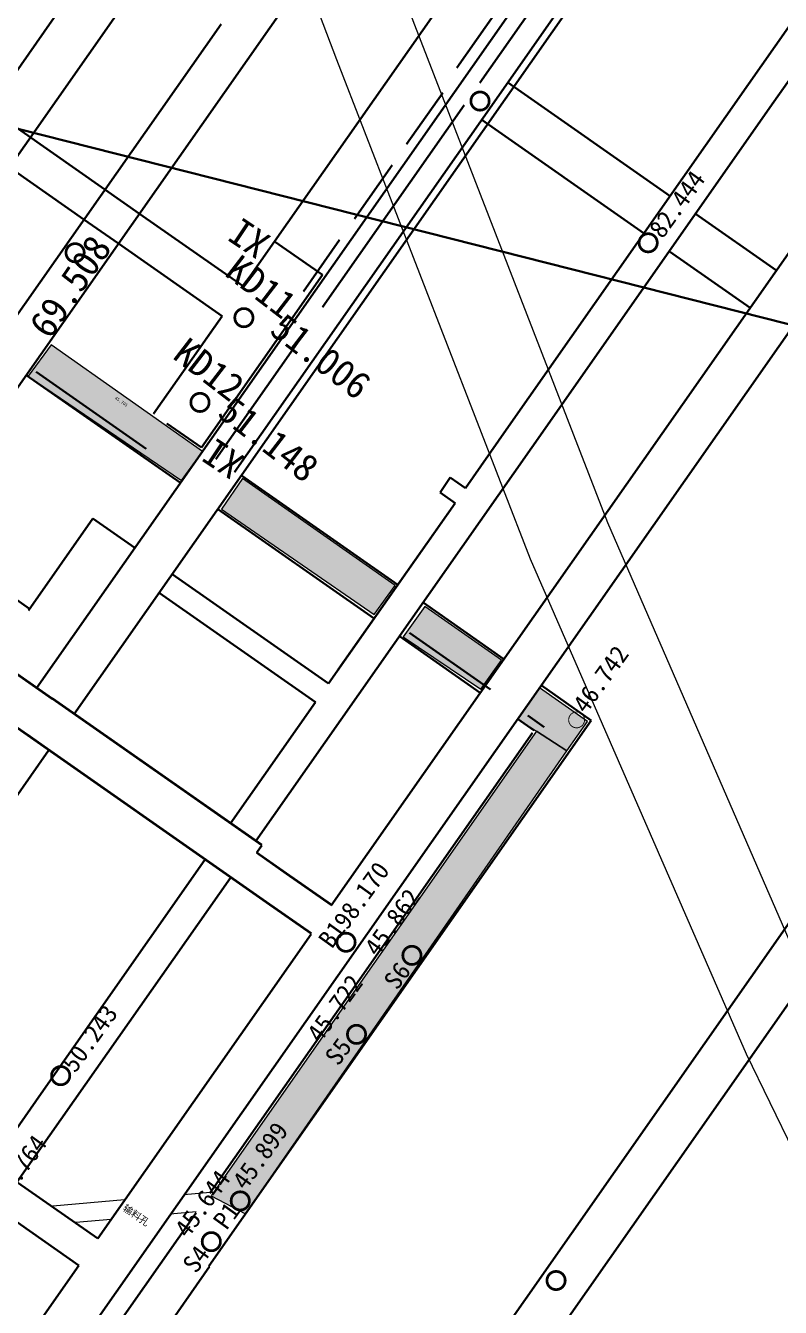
# Model space of a CAD drawing. Header units: inches. Extents: x 36473197 to 36486087, y 3899343 to 3911260.
# Drawn here: x 36482140.6 to 36482223.3, y 3903318.2 to 3903458.7 of the extents above; entities that cross this region are included whole.
import ezdxf

# ---------------------------------------------------------------- set-up
doc = ezdxf.new("R2010")
doc.units = ezdxf.units.IN
doc.header["$MEASUREMENT"] = 0
doc.linetypes.add('虚线', pattern=[0.0045, 0.00175, -0.001, 0.00175])
doc.layers.get('0').update_dxf_attribs({"lineweight": 0})
doc.layers.get('Defpoints').update_dxf_attribs({"lineweight": 0})
for name, color, linetype, lineweight in [('4煤底板等值线', 7, 'Continuous', 0), ('公路', 7, 'Continuous', 0), ('四盘区辅运巷', 7, 'Continuous', 0), ('导线点', 7, 'Continuous', 0), ('水仓', 7, 'Continuous', 0), ('西区开拓设计', 7, 'Continuous', 0)]:
    doc.layers.add(name, color=color, linetype=linetype, lineweight=lineweight)
doc.layers.add('保护煤柱', color=7, linetype='Continuous', lineweight=0, true_color=0xff0042)
doc.layers.add('巷道1', color=7, linetype='Continuous', lineweight=0, true_color=0x2d2d2d)
doc.styles.add('仿宋', font='simfang.ttf')
doc.styles.add('黑体', font='simhei.ttf')
doc.linetypes.add('保护煤柱', pattern='A,0.0195,-0.001,[6,西北矿业高家堡煤矿2022年采掘接续图(2022.8.14).shx,S=1.01575e-06,R=0,X=0,Y=0],0.0195', length=0.04)
doc.dimstyles.get("Standard").update_dxf_attribs({"dimtxt": 30, "dimasz": 20, "dimexe": 0.18, "dimexo": 0.0625, "dimgap": 0.09, "dimtad": 1, "dimdec": 0, "dimzin": 0, "dimdsep": 46, "dimtxsty": '仿宋', "dimcen": 0.09, "dimclrd": 150, "dimclre": 150, "dimadec": 0, "dimazin": 0, "dimtfac": 1, "dimtdec": 0, "dimtofl": 0, "dimtmove": 0, "dimatfit": 3, "dimfxl": 1, "dimtolj": 1, "dimtzin": 0, "dimlwd": 0, "dimarcsym": 0})

# ---------------------------------------------------------------- blocks, each defined once
blk = doc.blocks.new('临时经纬仪导线点_1')
at = {"color": 7, "const_width": 0.3}
blk.add_lwpolyline([(1, 0), (0.97, 0.26), (0.87, 0.5), (0.71, 0.71), (0.5, 0.87), (0.26, 0.97), (0, 1), (-0.26, 0.97), (-0.5, 0.87), (-0.71, 0.71), (-0.87, 0.5), (-0.97, 0.26), (-1, 0), (-0.97, -0.26), (-0.87, -0.5), (-0.71, -0.71), (-0.5, -0.87), (-0.26, -0.97), (0, -1), (0.26, -0.97), (0.5, -0.87), (0.71, -0.71), (0.87, -0.5), (0.97, -0.26), (1, 0)], dxfattribs=at)
blk = doc.blocks.new('临时经纬仪导线点')
at = {"color": 0, "const_width": 0.3}
blk.add_lwpolyline([(1, 0), (0.97, 0.26), (0.87, 0.5), (0.71, 0.71), (0.5, 0.87), (0.26, 0.97), (0, 1), (-0.26, 0.97), (-0.5, 0.87), (-0.71, 0.71), (-0.87, 0.5), (-0.97, 0.26), (-1, 0), (-0.97, -0.26), (-0.87, -0.5), (-0.71, -0.71), (-0.5, -0.87), (-0.26, -0.97), (0, -1), (0.26, -0.97), (0.5, -0.87), (0.71, -0.71), (0.87, -0.5), (0.97, -0.26), (1, 0)], dxfattribs=at)
blk = doc.blocks.new('*D205')
at = {"layer": 'Defpoints', "color": 0, "transparency": 16777216}
for p in [(36485936.09, 3904772.87), (36482207.75, 3899448.44), (36482358.83, 3899342.66)]:
    blk.add_point(p, dxfattribs=at)
at = {"layer": '四盘区辅运巷', "color": 150, "lineweight": -2, "transparency": 16777216}
for p, q in [((36485936.14, 3904772.84), (36486087.31, 3904666.98)), ((36482207.81, 3899448.41), (36482358.98, 3899342.55))]:
    blk.add_line(p, q, dxfattribs=at)
at = {"layer": '四盘区辅运巷', "color": 150, "lineweight": 0, "transparency": 16777216}
blk.add_line((36486075.69, 3904650.7), (36482370.3, 3899359.04), dxfattribs=at)
at = {"layer": '四盘区辅运巷', "color": 150, "transparency": 16777216}
for points in [[(36486072.96, 3904652.61), (36486078.42, 3904648.79), (36486087.16, 3904667.08)], [(36482367.57, 3899360.95), (36482373.03, 3899357.13), (36482358.83, 3899342.66)]]:
    blk.add_solid(points, dxfattribs=at)
at = {"layer": '四盘区辅运巷', "color": 0, "transparency": 16777216, "insert": (36484210.49, 3902013.62), "char_height": 30, "attachment_point": 5, "rotation": 54.9991, "style": '仿宋'}
blk.add_mtext('\\A1;650', dxfattribs=at)

msp = doc.modelspace()

# ---------------------------------------------------------------- hatches: boundary and pattern name
at = {"layer": '水仓', "true_color": 0xbfff00}
for points in [[(36482143.4, 3903423.68), (36482140.89, 3903420.24), (36482157.71, 3903408.81), (36482159.98, 3903411.99)], [(36482164.36, 3903409.02), (36482162.06, 3903405.69), (36482178.81, 3903394.11), (36482181.09, 3903397.3)], [(36482184.37, 3903395), (36482181.99, 3903391.69), (36482190.47, 3903385.94), (36482192.75, 3903389.13)], [(36482196.9, 3903386.07), (36482194.52, 3903382.68), (36482199.9, 3903379.19), (36482202.18, 3903382.38)], [(36482196.57, 3903381.35), (36482160.95, 3903330.37), (36482164.72, 3903328.43), (36482199.9, 3903379.19)]]:
    msp.add_hatch(color=60, dxfattribs=at).paths.add_polyline_path(points, flags=17)

# ---------------------------------------------------------------- linework, layer by layer
at = {"layer": '4煤底板等值线', "color": 7, "linetype": 'Continuous', "lineweight": 0, "flags": 128}
msp.add_lwpolyline([(36482160.69, 3903322.68), (36482160.78, 3903322.63)], dxfattribs=at)
at = {"layer": '保护煤柱', "color": 1, "linetype": '保护煤柱', "lineweight": 30, "ltscale": 3750, "true_color": 0xff0000, "flags": 128}
msp.add_lwpolyline([(36482647.76, 3902060.56), (36482909, 3902378.83), (36482956.41, 3902506), (36482967.2, 3902803.66), (36482651.34, 3903218.03), (36482471.44, 3903320.2), (36482308.23, 3903404.63), (36482047.72, 3903470.73), (36481910.21, 3903412.08), (36481645.42, 3902905.61), (36481168.13, 3902890.49)], dxfattribs=at)
at = {"layer": '公路', "color": 8, "linetype": 'Continuous', "lineweight": 9, "true_color": 0x808080, "flags": 128}
for points in [[(36482309.29, 3903225.58), (36482300.55, 3903233.5), (36482296.31, 3903237.59), (36482292.17, 3903241.77), (36482284.33, 3903250.48), (36482280.1, 3903255.93), (36482276.09, 3903261.56), (36482268.54, 3903273.19), (36482261.44, 3903285.17), (36482254.65, 3903297.37), (36482240.86, 3903323.48), (36482227.93, 3903350.06), (36482204.4, 3903404.19), (36482183.25, 3903458.76), (36482162.61, 3903513.01), (36482154.61, 3903530.79), (36482146.58, 3903548.5)], [(36482312.29, 3903210.91), (36482302.93, 3903218.77), (36482293.88, 3903226.97), (36482289.49, 3903231.2), (36482285.21, 3903235.53), (36482277.09, 3903244.55), (36482272.72, 3903250.19), (36482268.57, 3903256.01), (36482260.76, 3903268.03), (36482253.42, 3903280.41), (36482246.4, 3903293.04), (36482232.56, 3903319.24), (36482219.58, 3903345.91), (36482195.94, 3903400.21), (36482174.72, 3903454.94), (36482154.07, 3903509.36), (36482146.05, 3903527.2), (36482138, 3903544.99)]]:
    msp.add_lwpolyline(points, dxfattribs=at)
at = {"layer": '导线点', "color": 30, "linetype": 'Continuous', "lineweight": 5, "true_color": 0xff8000}
for p, q in [((36482157.96, 3903330.54), (36482160.82, 3903330.79)), ((36482157.96, 3903330.54), (36482160.82, 3903330.79)), ((36482143.59, 3903329.28), (36482151.46, 3903329.97)), ((36482143.59, 3903329.28), (36482151.46, 3903329.97)), ((36482146.13, 3903327.5), (36482149.96, 3903327.83)), ((36482146.13, 3903327.5), (36482149.96, 3903327.83)), ((36482156.46, 3903328.4), (36482159.32, 3903328.65)), ((36482156.46, 3903328.4), (36482159.32, 3903328.65))]:
    msp.add_line(p, q, dxfattribs=at)
at = {"layer": '导线点', "color": 7, "linetype": 'Continuous', "lineweight": 5, "flags": 128}
for points in [[(36482112.97, 3903406.24), (36482143.54, 3903384.83)], [(36482113, 3903406.36), (36482143.57, 3903384.95)], [(36482113, 3903406.36), (36482143.57, 3903384.95)], [(36482166.98, 3903362.52), (36482110.2, 3903402.28)], [(36482167.01, 3903362.63), (36482110.22, 3903402.39)], [(36482167.01, 3903362.63), (36482110.22, 3903402.39)], [(36482166.48, 3903368.77), (36482143.54, 3903384.83)], [(36482166.5, 3903368.89), (36482143.57, 3903384.95)], [(36482166.5, 3903368.89), (36482143.57, 3903384.95)], [(36482144.89, 3903378.12), (36482140.79, 3903380.99)], [(36482166.48, 3903368.77), (36482165.9, 3903367.95)], [(36482166.5, 3903368.89), (36482165.93, 3903368.07)], [(36482166.5, 3903368.89), (36482165.93, 3903368.07)], [(36482169.18, 3903365.66), (36482165.9, 3903367.95)], [(36482169.21, 3903365.78), (36482165.93, 3903368.07)], [(36482169.21, 3903365.78), (36482165.93, 3903368.07)], [(36482174.09, 3903362.22), (36482169.18, 3903365.66)], [(36482174.12, 3903362.34), (36482169.21, 3903365.78)], [(36482174.12, 3903362.34), (36482169.21, 3903365.78)], [(36482171.92, 3903359.19), (36482167.01, 3903362.63)], [(36482171.92, 3903359.19), (36482167.01, 3903362.63)], [(36482171.89, 3903359.07), (36482166.98, 3903362.52)]]:
    msp.add_lwpolyline(points, dxfattribs=at)
at = {"layer": '导线点', "color": 7, "const_width": 0.1}
msp.add_lwpolyline([(36482201.85, 3903382.57, -1), (36482200.11, 3903382.57, -1), (36482201.85, 3903382.57)], format="xyb", dxfattribs=at)
at = {"layer": '巷道1', "color": 7, "linetype": 'Continuous', "lineweight": 30}
for p, q in [((36482135.72, 3903448.14, -0.2), (36482181.16, 3903513.05, -0.2)), ((36482218.53, 3903486.88, -0.2), (36482145.91, 3903383.17, -0.2)), ((36482247.29, 3903466.75, -0.2), (36482174.09, 3903362.22, -0.2)), ((36482251.38, 3903463.88, -0.2), (36482108.99, 3903260.52, -0.2)), ((36482224.18, 3903458.51, -0.2), (36482219.81, 3903452.27, -0.2)), ((36482226.97, 3903456.56, -0.2), (36482222.6, 3903450.32, -0.2)), ((36482143.14, 3903379.21, -0.2), (36482119.76, 3903345.82, -0.2)), ((36482171.89, 3903359.07, -0.2), (36482148.52, 3903325.69, -0.2)), ((36482130.07, 3903338.61, -0.2), (36482148.52, 3903325.69, -0.2)), ((36482128, 3903335.66, -0.2), (36482146.45, 3903322.74, -0.2)), ((36482128, 3903335.66), (36482146.45, 3903322.74)), ((36482146.45, 3903322.74, -0.2), (36482131.71, 3903301.69, -0.2))]:
    msp.add_line(p, q, dxfattribs=at)
at = {"layer": '巷道1', "color": 30, "linetype": 'Continuous', "lineweight": 30, "true_color": 0xff8000}
for p, q in [((36482124.93, 3903397.86, -0.2), (36482184.44, 3903482.85, -0.2)), ((36482121.14, 3903400.52, -0.2), (36482162.03, 3903458.87, -0.2)), ((36482125.33, 3903457.5), (36482149.31, 3903440.71)), ((36482123.04, 3903454.22), (36482147.01, 3903437.44)), ((36482219.81, 3903452.27, -0.2), (36482193.28, 3903414.38, -0.2)), ((36482222.6, 3903450.32, -0.2), (36482196.06, 3903412.42, -0.2)), ((36482176.63, 3903437.5, -0.2), (36482180.76, 3903443.4, -0.2)), ((36482153.08, 3903438.07), (36482164.44, 3903430.12)), ((36482150.79, 3903434.79), (36482162.15, 3903426.84)), ((36482173.13, 3903431.36), (36482167.88, 3903435.03)), ((36482173.13, 3903431.36), (36482159.87, 3903412.44)), ((36482140.69, 3903420.37), (36482157.58, 3903408.55)), ((36482193.28, 3903414.38, -0.2), (36482188.81, 3903407.99, -0.2)), ((36482196.06, 3903412.42, -0.2), (36482165.82, 3903369.23, -0.2)), ((36482164.26, 3903409.37), (36482181.38, 3903397.38)), ((36482186.02, 3903407.5, -0.2), (36482187.14, 3903409.15, -0.2)), ((36482186.02, 3903407.5, -0.2), (36482187.14, 3903409.15, -0.2)), ((36482186.02, 3903407.5, -0.2), (36482187.14, 3903409.15, -0.2)), ((36482187.14, 3903409.15, -0.2), (36482188.81, 3903407.99, -0.2)), ((36482187.14, 3903409.15, -0.2), (36482188.81, 3903407.99, -0.2)), ((36482187.14, 3903409.15, -0.2), (36482188.81, 3903407.99, -0.2)), ((36482187.66, 3903406.35, -0.2), (36482173.8, 3903386.56, -0.2)), ((36482187.66, 3903406.35, -0.2), (36482174.87, 3903388.08, -0.2)), ((36482187.66, 3903406.35, -0.2), (36482186.02, 3903407.5, -0.2)), ((36482187.66, 3903406.35, -0.2), (36482186.02, 3903407.5, -0.2)), ((36482187.66, 3903406.35, -0.2), (36482186.02, 3903407.5, -0.2)), ((36482161.68, 3903405.68), (36482178.8, 3903393.69)), ((36482147.99, 3903404.64, -0.2), (36482140.93, 3903394.56, -0.2)), ((36482147.99, 3903404.64, -0.2), (36482152.59, 3903401.42, -0.2)), ((36482156.68, 3903398.55, -0.2), (36482173.8, 3903386.56, -0.2)), ((36482137.91, 3903396.96, -0.2), (36482141.06, 3903394.75, -0.2)), ((36482155.25, 3903396.5, -0.2), (36482172.37, 3903384.51, -0.2)), ((36482184.16, 3903395.43), (36482193.01, 3903389.23)), ((36482181.58, 3903391.74), (36482190.43, 3903385.55)), ((36482197.11, 3903386.36), (36482202.59, 3903382.52)), ((36482172.37, 3903384.51, -0.2), (36482163.04, 3903371.18, -0.2)), ((36482202.59, 3903382.52), (36482160.69, 3903322.68)), ((36482196.14, 3903381.15), (36482160.79, 3903330.67)), ((36482160.26, 3903367.22, -0.2), (36482142.33, 3903341.61, -0.2)), ((36482163.05, 3903365.27, -0.2), (36482139.67, 3903331.88, -0.2)), ((36482142.33, 3903341.61, -0.2), (36482136.89, 3903333.83, -0.2)), ((36482159.3, 3903328.53, -0.2), (36482142.02, 3903303.86, -0.2)), ((36482160.78, 3903322.63, -0.2), (36482145.79, 3903301.23, -0.2))]:
    msp.add_line(p, q, dxfattribs=at)
at = {"layer": '巷道1', "color": 30, "linetype": '虚线', "lineweight": 30, "ltscale": 2000, "true_color": 0xff8000}
msp.add_line((36482194.52, 3903382.68), (36482196.33, 3903381.42), dxfattribs=at)
at = {"layer": '巷道1', "color": 7, "linetype": 'Continuous', "lineweight": 30, "flags": 128}
for points in [[(36482112.97, 3903406.24), (36482185.59, 3903509.95)], [(36482141.82, 3903386.04), (36482214.44, 3903489.75)]]:
    msp.add_lwpolyline(points, dxfattribs=at)
at = {"layer": '巷道1', "color": 30, "linetype": 'Continuous', "lineweight": 30, "true_color": 0xff8000, "flags": 128}
for points in [[(36482149.31, 3903440.71), (36482153.08, 3903438.07)], [(36482147.01, 3903437.44), (36482150.79, 3903434.79)], [(36482167.88, 3903435.03), (36482164.44, 3903430.12)], [(36482162.15, 3903426.84), (36482154.63, 3903416.11)], [(36482162.15, 3903426.84), (36482160.4, 3903424.34)], [(36482159.87, 3903412.44), (36482156.1, 3903415.07)], [(36482264.42, 3903408.94), (36482174.78, 3903280.93)], [(36482254.58, 3903403.62), (36482170.68, 3903283.8)]]:
    msp.add_lwpolyline(points, dxfattribs=at)
at = {"layer": '巷道1', "color": 3, "linetype": 'Continuous', "lineweight": 30, "true_color": 0x00ff00, "flags": 128}
for points in [[(36482153.83, 3903412.3), (36482141.79, 3903420.73)], [(36482191.53, 3903385.9), (36482182.68, 3903392.1)], [(36482197.43, 3903381.78), (36482195.63, 3903383.04)]]:
    msp.add_lwpolyline(points, dxfattribs=at)
at = {"layer": '水仓', "color": 40, "true_color": 0xffc000}
for points in [[(36482143.4, 3903423.68), (36482140.89, 3903420.24), (36482157.71, 3903408.81), (36482159.98, 3903411.99), (36482143.4, 3903423.68)], [(36482164.36, 3903409.02), (36482162.06, 3903405.69), (36482178.81, 3903394.11), (36482181.09, 3903397.3), (36482164.36, 3903409.02)], [(36482184.37, 3903395), (36482181.99, 3903391.69), (36482190.47, 3903385.94), (36482192.75, 3903389.13), (36482184.37, 3903395)], [(36482196.9, 3903386.07), (36482194.52, 3903382.68), (36482199.9, 3903379.19), (36482202.18, 3903382.38), (36482196.9, 3903386.07)], [(36482196.57, 3903381.35), (36482160.95, 3903330.37), (36482164.72, 3903328.43), (36482199.9, 3903379.19), (36482196.57, 3903381.35)]]:
    msp.add_lwpolyline(points, dxfattribs=at)
at = {"layer": '西区开拓设计', "color": 30, "linetype": 'Continuous', "lineweight": 30, "true_color": 0xff8000}
for p, q in [((36482167.88, 3903435.03, -0.2), (36482206.81, 3903490.52, -0.09)), ((36482190.37, 3903452.41, -0.2), (36482205.86, 3903474.53, -0.2)), ((36482190.73, 3903448.57, -0.2), (36482207.91, 3903473.1, -0.2)), ((36482187.86, 3903454.05, -0.2), (36482192.16, 3903460.2, -0.2)), ((36482182.36, 3903445.69, -0.2), (36482186.32, 3903451.34, -0.2)), ((36482173.16, 3903427.84, -0.2), (36482188.65, 3903449.96, -0.2)), ((36482163.52, 3903409.72, -0.2), (36482190.73, 3903448.57, -0.2)), ((36482171.06, 3903429.55, -0.2), (36482175.02, 3903435.21, -0.2)), ((36482161.47, 3903411.15, -0.2), (36482171.44, 3903425.38, -0.2))]:
    msp.add_line(p, q, dxfattribs=at)
at = {"layer": '西区开拓设计', "color": 30, "lineweight": 30, "true_color": 0xff8000}
for p, q in [((36482193.45, 3903452.45, -0.2), (36482211.24, 3903439.99, -0.2)), ((36482190.58, 3903448.35, -0.2), (36482208.37, 3903435.9, -0.2)), ((36482214.02, 3903438.04, -0.2), (36482222.87, 3903431.84, -0.2)), ((36482211.15, 3903433.94, -0.2), (36482220, 3903427.75, -0.2))]:
    msp.add_line(p, q, dxfattribs=at)

# ---------------------------------------------------------------- block references
at = {"layer": '导线点'}
for p in [(36482190.4, 3903450.42, -0.2), (36482208.82, 3903434.88, -0.2), (36482146.04, 3903433.79), (36482144.46, 3903343.56, -0.2)]:
    msp.add_blockref('临时经纬仪导线点_1', p, dxfattribs=at)
at = {"layer": '导线点', "color": 7, "rotation": 9.686697337865286e-10}
for p in [(36482164.53, 3903426.67), (36482159.72, 3903417.38), (36482175.72, 3903358.19), (36482182.94, 3903356.75), (36482164.13, 3903329.83), (36482198.73, 3903321.1)]:
    msp.add_blockref('临时经纬仪导线点', p, dxfattribs=at)
at = {"layer": '导线点', "color": 7}
for p in [(36482176.87, 3903348.09), (36482160.96, 3903325.36)]:
    msp.add_blockref('临时经纬仪导线点_1', p, dxfattribs=at)

# ---------------------------------------------------------------- texts
at = {"layer": '导线点', "style": '黑体'}
for s, height, rotation, p in [('82.444', 2, 54.2101, (36482210.4, 3903435.23, -0.2)), ('XI', 3, 146.2988, (36482167.64, 3903435.5)), ('69.508', 3, 55.9967, (36482143.3, 3903424.18)), ('KD11', 3, 322.4371, (36482162.29, 3903431.37)), ('51.006', 3, 322.4371, (36482167.2, 3903425, -0.2)), ('KD12', 3, 322.4371, (36482156.58, 3903422.3)), ('45.701', 0.341, 325.9815, (36482150.35, 3903417.77)), ('51.148', 3, 322.4371, (36482161.49, 3903415.92, -0.2)), ('XI', 3, 146.2988, (36482164.79, 3903411.33)), ('46.742', 2, 54.2101, (36482202.03, 3903383.15)), ('98.170', 2, 54.2101, (36482175.82, 3903359.43)), ('45.862', 2, 54.2101, (36482179.2, 3903356.5)), ('B1', 2, 54.2101, (36482174.17, 3903357.38)), ('S6', 2, 54.2101, (36482181.33, 3903352.84)), ('45.722', 2, 54.2101, (36482172.9, 3903347.07)), ('50.243', 2, 54.2101, (36482146.05, 3903343.76, -0.2)), ('S5', 2, 54.2101, (36482174.88, 3903344.52)), ('45.899', 2, 54.2101, (36482164.73, 3903330.9)), ('50.764', 2, 54.2101, (36482138.29, 3903329.49, -0.2)), ('45.644', 2, 54.2101, (36482158.4, 3903325.64)), ('输料孔', 0.768, 325.2375, (36482151.19, 3903328.86)), ('P1', 2, 54.2101, (36482162.64, 3903326.54)), ('S4', 2, 54.2101, (36482159.3, 3903321.77))]:
    msp.add_text(s, height=height, rotation=rotation, dxfattribs=at).set_placement(p)

# ---------------------------------------------------------------- dimensions: what is measured, and where the dimension line sits
at = {"layer": '四盘区辅运巷'}
dim = msp.add_linear_dim(base=(36482358.83, 3899342.66), p1=(36485936.09, 3904772.87), p2=(36482207.75, 3899448.44), angle=54.9991, text='650', dimstyle='Standard', dxfattribs=at)
dim.commit()
dim.dimension.update_dxf_attribs({"geometry": '*D205', "text_midpoint": (36484222.99, 3902004.87), "dimtype": 160})

doc.saveas('drawing.dxf')
